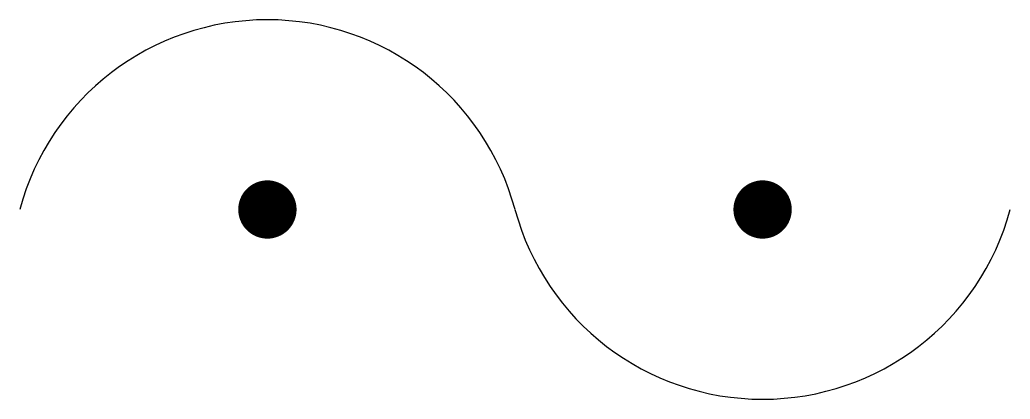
# Model space of a CAD drawing. Extents: x -2.25 to 2.25, y -0.86 to 0.86.
import ezdxf

# ---------------------------------------------------------------- set-up
doc = ezdxf.new("R2010")
doc.units = 0
doc.header["$LTSCALE"] = 3000
doc.header["$MEASUREMENT"] = 0
doc.layers.get('0').update_dxf_attribs({"linetype": 'CONTINUOUS'})

msp = doc.modelspace()

# ---------------------------------------------------------------- linework, layer by layer
at = {"color": 3, "const_width": 0.1326}
for points in [[(-1.1913, 0, 1), (-1.0587, 0, 1)], [(1.1913, 0, -1), (1.0587, 0, -1)]]:
    msp.add_lwpolyline(points, format="xyb", close=True, dxfattribs=at)
at = {"color": 3}
for centre, start, end in [((-1.125, -0.3014), 15, 165), ((1.125, 0.3014), 195, 345)]:
    msp.add_arc(centre, 1.1647, start, end, dxfattribs=at)

doc.saveas('drawing.dxf')
